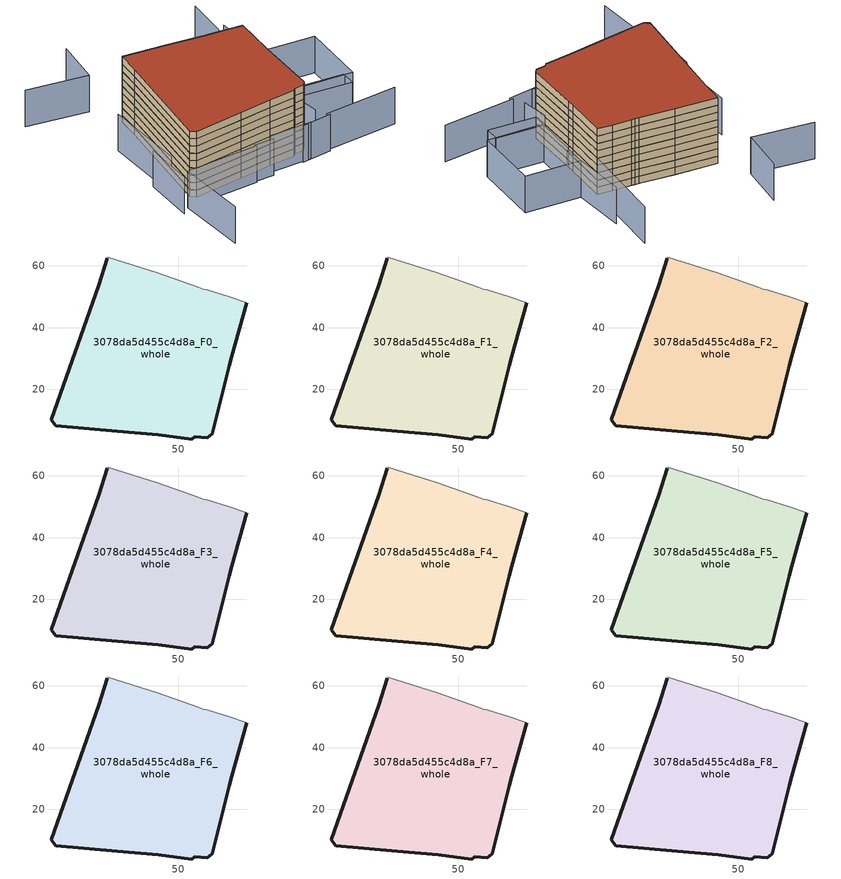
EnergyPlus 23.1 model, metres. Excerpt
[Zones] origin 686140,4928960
3078da5d455c4d8a_F0_whole
 floor ground (EU_floor_Construction): 60.97,5.74 66.47,27.74 67.32,30.75 72.24,48.04 66.52,49.99 59.29,52.16 58.14,52.42 56.5,53.01 43.36,57.61 27.31,62.75 27.15,62.39 24.36,53.65 9.01,10.23 10.52,8.28 30.37,6.56 43.61,5.34 54.37,4.03 55.39,4.81 59.4,4.46 z0
 wall outside (EU_wall_Construction): 72.24,48.04 67.32,30.75 66.47,27.74 60.97,5.74 59.4,4.46 55.39,4.81 54.37,4.03 43.61,5.34 30.37,6.56 10.52,8.28 9.01,10.23 24.36,53.65 27.15,62.39 z0:3
 wall adiabatic (EU_wall_Construction): 27.15,62.39 27.31,62.75 43.36,57.61 56.5,53.01 58.14,52.42 59.29,52.16 66.52,49.99 72.24,48.04 z0:3
3078da5d455c4d8a_F1_whole
 floor to 3078da5d455c4d8a_F0_whole (EU_floor_Construction): 60.97,5.74 66.47,27.74 67.32,30.75 72.24,48.04 66.52,49.99 59.29,52.16 58.14,52.42 56.5,53.01 43.36,57.61 27.31,62.75 27.15,62.39 24.36,53.65 9.01,10.23 10.52,8.28 30.37,6.56 43.61,5.34 54.37,4.03 55.39,4.81 59.4,4.46 z3
 wall outside (EU_wall_Construction): 72.24,48.04 67.32,30.75 66.47,27.74 60.97,5.74 59.4,4.46 55.39,4.81 54.37,4.03 43.61,5.34 30.37,6.56 10.52,8.28 9.01,10.23 24.36,53.65 27.15,62.39 z3:6
 wall adiabatic (EU_wall_Construction): 27.15,62.39 27.31,62.75 43.36,57.61 56.5,53.01 58.14,52.42 59.29,52.16 66.52,49.99 72.24,48.04 z3:6
3078da5d455c4d8a_F2_whole
 floor to 3078da5d455c4d8a_F1_whole (EU_floor_Construction): 60.97,5.74 66.47,27.74 67.32,30.75 72.24,48.04 66.52,49.99 59.29,52.16 58.14,52.42 56.5,53.01 43.36,57.61 27.31,62.75 27.15,62.39 24.36,53.65 9.01,10.23 10.52,8.28 30.37,6.56 43.61,5.34 54.37,4.03 55.39,4.81 59.4,4.46 z6
 wall outside (EU_wall_Construction): 72.24,48.04 67.32,30.75 66.47,27.74 60.97,5.74 59.4,4.46 55.39,4.81 54.37,4.03 43.61,5.34 30.37,6.56 10.52,8.28 9.01,10.23 24.36,53.65 27.15,62.39 z6:9
 wall adiabatic (EU_wall_Construction): 27.15,62.39 27.31,62.75 43.36,57.61 56.5,53.01 58.14,52.42 59.29,52.16 66.52,49.99 72.24,48.04 z6:9
3078da5d455c4d8a_F3_whole
 floor to 3078da5d455c4d8a_F2_whole (EU_floor_Construction): 60.97,5.74 66.47,27.74 67.32,30.75 72.24,48.04 66.52,49.99 59.29,52.16 58.14,52.42 56.5,53.01 43.36,57.61 27.31,62.75 27.15,62.39 24.36,53.65 9.01,10.23 10.52,8.28 30.37,6.56 43.61,5.34 54.37,4.03 55.39,4.81 59.4,4.46 z9
 wall outside (EU_wall_Construction): 72.24,48.04 67.32,30.75 66.47,27.74 60.97,5.74 59.4,4.46 55.39,4.81 54.37,4.03 43.61,5.34 30.37,6.56 10.52,8.28 9.01,10.23 24.36,53.65 27.15,62.39 z9:12
 wall adiabatic (EU_wall_Construction): 27.15,62.39 27.31,62.75 43.36,57.61 56.5,53.01 58.14,52.42 59.29,52.16 66.52,49.99 72.24,48.04 z9:12
3078da5d455c4d8a_F4_whole
 floor to 3078da5d455c4d8a_F3_whole (EU_floor_Construction): 60.97,5.74 66.47,27.74 67.32,30.75 72.24,48.04 66.52,49.99 59.29,52.16 58.14,52.42 56.5,53.01 43.36,57.61 27.31,62.75 27.15,62.39 24.36,53.65 9.01,10.23 10.52,8.28 30.37,6.56 43.61,5.34 54.37,4.03 55.39,4.81 59.4,4.46 z12
 wall outside (EU_wall_Construction): 72.24,48.04 67.32,30.75 66.47,27.74 60.97,5.74 59.4,4.46 55.39,4.81 54.37,4.03 43.61,5.34 30.37,6.56 10.52,8.28 9.01,10.23 24.36,53.65 27.15,62.39 z12:15
 wall adiabatic (EU_wall_Construction): 27.15,62.39 27.31,62.75 43.36,57.61 56.5,53.01 58.14,52.42 59.29,52.16 66.52,49.99 72.24,48.04 z12:15
3078da5d455c4d8a_F5_whole
 floor to 3078da5d455c4d8a_F4_whole (EU_floor_Construction): 60.97,5.74 66.47,27.74 67.32,30.75 72.24,48.04 66.52,49.99 59.29,52.16 58.14,52.42 56.5,53.01 43.36,57.61 27.31,62.75 27.15,62.39 24.36,53.65 9.01,10.23 10.52,8.28 30.37,6.56 43.61,5.34 54.37,4.03 55.39,4.81 59.4,4.46 z15
 wall outside (EU_wall_Construction): 72.24,48.04 67.32,30.75 66.47,27.74 60.97,5.74 59.4,4.46 55.39,4.81 54.37,4.03 43.61,5.34 30.37,6.56 10.52,8.28 9.01,10.23 24.36,53.65 27.15,62.39 z15:18
 wall adiabatic (EU_wall_Construction): 27.15,62.39 27.31,62.75 43.36,57.61 56.5,53.01 58.14,52.42 59.29,52.16 66.52,49.99 72.24,48.04 z15:18
3078da5d455c4d8a_F6_whole
 floor to 3078da5d455c4d8a_F5_whole (EU_floor_Construction): 60.97,5.74 66.47,27.74 67.32,30.75 72.24,48.04 66.52,49.99 59.29,52.16 58.14,52.42 56.5,53.01 43.36,57.61 27.31,62.75 27.15,62.39 24.36,53.65 9.01,10.23 10.52,8.28 30.37,6.56 43.61,5.34 54.37,4.03 55.39,4.81 59.4,4.46 z18
 wall outside (EU_wall_Construction): 72.24,48.04 67.32,30.75 66.47,27.74 60.97,5.74 59.4,4.46 55.39,4.81 54.37,4.03 43.61,5.34 30.37,6.56 10.52,8.28 9.01,10.23 24.36,53.65 27.15,62.39 z18:21
 wall adiabatic (EU_wall_Construction): 27.15,62.39 27.31,62.75 43.36,57.61 56.5,53.01 58.14,52.42 59.29,52.16 66.52,49.99 72.24,48.04 z18:21
3078da5d455c4d8a_F7_whole
 floor to 3078da5d455c4d8a_F6_whole (EU_floor_Construction): 60.97,5.74 66.47,27.74 67.32,30.75 72.24,48.04 66.52,49.99 59.29,52.16 58.14,52.42 56.5,53.01 43.36,57.61 27.31,62.75 27.15,62.39 24.36,53.65 9.01,10.23 10.52,8.28 30.37,6.56 43.61,5.34 54.37,4.03 55.39,4.81 59.4,4.46 z21
 wall outside (EU_wall_Construction): 72.24,48.04 67.32,30.75 66.47,27.74 60.97,5.74 59.4,4.46 55.39,4.81 54.37,4.03 43.61,5.34 30.37,6.56 10.52,8.28 9.01,10.23 24.36,53.65 27.15,62.39 z21:24
 wall adiabatic (EU_wall_Construction): 27.15,62.39 27.31,62.75 43.36,57.61 56.5,53.01 58.14,52.42 59.29,52.16 66.52,49.99 72.24,48.04 z21:24
3078da5d455c4d8a_F8_whole
 floor to 3078da5d455c4d8a_F7_whole (EU_floor_Construction): 60.97,5.74 66.47,27.74 67.32,30.75 72.24,48.04 66.52,49.99 59.29,52.16 58.14,52.42 56.5,53.01 43.36,57.61 27.31,62.75 27.15,62.39 24.36,53.65 9.01,10.23 10.52,8.28 30.37,6.56 43.61,5.34 54.37,4.03 55.39,4.81 59.4,4.46 z24
 wall outside (EU_wall_Construction): 72.24,48.04 67.32,30.75 66.47,27.74 60.97,5.74 59.4,4.46 55.39,4.81 54.37,4.03 43.61,5.34 30.37,6.56 10.52,8.28 9.01,10.23 24.36,53.65 27.15,62.39 z24:27
 wall adiabatic (EU_wall_Construction): 27.15,62.39 27.31,62.75 43.36,57.61 56.5,53.01 58.14,52.42 59.29,52.16 66.52,49.99 72.24,48.04 z24:27
 roof outside (EU_roof_Construction): 66.52,49.99 72.24,48.04 67.32,30.75 66.47,27.74 60.97,5.74 59.4,4.46 55.39,4.81 54.37,4.03 43.61,5.34 30.37,6.56 10.52,8.28 9.01,10.23 24.36,53.65 27.15,62.39 27.31,62.75 43.36,57.61 56.5,53.01 58.14,52.42 59.29,52.16 z27
shading: 53.75,-0.91 65.85,-2.13 / 65.28,-1.14 94.7,-5.23 / 40.72,2.06 57.15,-1.37 / 4.54,23.9 -0.23,3.54 / 12.78,49.86 6.09,16.57 / 76.11,36.93 81.29,66.7 / 32.22,1.43 40.29,0 / -1.36,-23.15 3.25,5.37 / 3.25,5.37 32.55,0.63 / 64.16,3.54 65.13,14.51 / 83.11,83.02 72.24,48.05 / 72.24,48.05 27.1,62.07 / 30.87,94.2 23.92,75.81 / 23.92,75.81 0.96,84.48 / 86.5,7.88 68.43,13.34 / 68.43,13.34 70.21,19.22 / 70.21,19.22 88.28,13.75 / 88.28,13.75 86.5,7.88 / 69.99,18.45 77.56,45.19 / 77.56,45.19 98.91,39.15 / 98.91,39.15 91.35,12.41 / 91.35,12.41 69.99,18.45 z0:15
[Building]
EU S2 Campaign: North Axis=0; Terrain=City; Solar Distribution=FullExterior
[Site:Location]
Bologna: Latitude=44.5; Longitude=11.25; Time Zone=1; Elevation=37
[SizingPeriod:WeatherFileDays]
AnnualSizingPeriod: Begin Month=1; Begin Day of Month=1; End Month=12; End Day of Month=31; Day of Week for Start Day=Monday; Use Weather File Daylight Saving Period=No; Use Weather File Rain and Snow Indicators=No
[MATERIAL]
EU_InternalMass_Material: Roughness=MediumRough; Thickness=0.1; Conductivity=1; Density=1800; Specific Heat=900; Thermal Absorptance=0.9; Solar Absorptance=0.7; Visible Absorptance=0.7
[MATERIAL:NOMASS] Roughness=MediumRough; Thermal Absorptance=0.9; Solar Absorptance=0.7; Visible Absorptance=0.7
Name | Thermal Resistance
EU_wall_NoMass | 0.905828
EU_roof_NoMass | 0.37593
EU_floor_NoMass | 0.67114
[CONSTRUCTION]
EU_wall_Construction: EU_wall_NoMass
EU_roof_Construction: EU_roof_NoMass
EU_floor_Construction: EU_floor_NoMass
EU_InternalMass_Construction: EU_InternalMass_Material
[ZONE] Type=1; Multiplier=1; Ceiling Height=autocalculate; Volume=7556.5; Floor Area=autocalculate; Part of Total Floor Area=Yes
3078da5d455c4d8a_F0_whole; 3078da5d455c4d8a_F1_whole; 3078da5d455c4d8a_F2_whole; 3078da5d455c4d8a_F3_whole; 3078da5d455c4d8a_F4_whole; 3078da5d455c4d8a_F5_whole; 3078da5d455c4d8a_F6_whole; 3078da5d455c4d8a_F7_whole; 3078da5d455c4d8a_F8_whole
[INTERNALMASS] Construction=EU_InternalMass_Construction; Surface Area=2204.43
Name | Zone or ZoneList
3078da5d455c4d8a_F0_whole_EU_InternalMass | 3078da5d455c4d8a_F0_whole
3078da5d455c4d8a_F1_whole_EU_InternalMass | 3078da5d455c4d8a_F1_whole
3078da5d455c4d8a_F2_whole_EU_InternalMass | 3078da5d455c4d8a_F2_whole
3078da5d455c4d8a_F3_whole_EU_InternalMass | 3078da5d455c4d8a_F3_whole
3078da5d455c4d8a_F4_whole_EU_InternalMass | 3078da5d455c4d8a_F4_whole
3078da5d455c4d8a_F5_whole_EU_InternalMass | 3078da5d455c4d8a_F5_whole
3078da5d455c4d8a_F6_whole_EU_InternalMass | 3078da5d455c4d8a_F6_whole
3078da5d455c4d8a_F7_whole_EU_InternalMass | 3078da5d455c4d8a_F7_whole
3078da5d455c4d8a_F8_whole_EU_InternalMass | 3078da5d455c4d8a_F8_whole
[OTHEREQUIPMENT] Fuel Type=Electricity; Design Level Calculation Method=Watts/Area; Power per Zone Floor Area=1; Fraction Latent=0; Fraction Radiant=0; Fraction Lost=0; Carbon Dioxide Generation Rate=0; EndUse Subcategory=EU_Step8_InternalGains
Name | Zone or ZoneList or Space or SpaceList | Schedule
EU_Step8_InternalGain_3078da5d455c4d8a_F0_whole_f000 | 3078da5d455c4d8a_F0_whole | EU_Step8_GainSchedule_3078da5d455c4d8a_F0_whole_f000
EU_Step8_InternalGain_3078da5d455c4d8a_F1_whole_f000 | 3078da5d455c4d8a_F1_whole | EU_Step8_GainSchedule_3078da5d455c4d8a_F1_whole_f000
EU_Step8_InternalGain_3078da5d455c4d8a_F2_whole_f000 | 3078da5d455c4d8a_F2_whole | EU_Step8_GainSchedule_3078da5d455c4d8a_F2_whole_f000
EU_Step8_InternalGain_3078da5d455c4d8a_F3_whole_f000 | 3078da5d455c4d8a_F3_whole | EU_Step8_GainSchedule_3078da5d455c4d8a_F3_whole_f000
EU_Step8_InternalGain_3078da5d455c4d8a_F4_whole_f000 | 3078da5d455c4d8a_F4_whole | EU_Step8_GainSchedule_3078da5d455c4d8a_F4_whole_f000
EU_Step8_InternalGain_3078da5d455c4d8a_F5_whole_f000 | 3078da5d455c4d8a_F5_whole | EU_Step8_GainSchedule_3078da5d455c4d8a_F5_whole_f000
EU_Step8_InternalGain_3078da5d455c4d8a_F6_whole_f000 | 3078da5d455c4d8a_F6_whole | EU_Step8_GainSchedule_3078da5d455c4d8a_F6_whole_f000
EU_Step8_InternalGain_3078da5d455c4d8a_F7_whole_f000 | 3078da5d455c4d8a_F7_whole | EU_Step8_GainSchedule_3078da5d455c4d8a_F7_whole_f000
EU_Step8_InternalGain_3078da5d455c4d8a_F8_whole_f000 | 3078da5d455c4d8a_F8_whole | EU_Step8_GainSchedule_3078da5d455c4d8a_F8_whole_f000
[ZONEVENTILATION:DESIGNFLOWRATE] Schedule=EU_AlwaysOn; Design Flow Rate Calculation Method=AirChanges/Hour; Air Changes per Hour=0.73129; Ventilation Type=Natural; Fan Pressure Rise=0; Fan Total Efficiency=1; Constant Term Coefficient=1; Temperature Term Coefficient=0; Velocity Term Coefficient=0; Velocity Squared Term Coefficient=0; Minimum Indoor Temperature=-100; Maximum Indoor Temperature=100; Delta Temperature=-100; Minimum Outdoor Temperature=-100; Maximum Outdoor Temperature=100; Maximum Wind Speed=40
Name | Zone or ZoneList or Space or SpaceList
EU_ConstantAir_3078da5d455c4d8a_F0_whole | 3078da5d455c4d8a_F0_whole
EU_ConstantAir_3078da5d455c4d8a_F1_whole | 3078da5d455c4d8a_F1_whole
EU_ConstantAir_3078da5d455c4d8a_F2_whole | 3078da5d455c4d8a_F2_whole
EU_ConstantAir_3078da5d455c4d8a_F3_whole | 3078da5d455c4d8a_F3_whole
EU_ConstantAir_3078da5d455c4d8a_F4_whole | 3078da5d455c4d8a_F4_whole
EU_ConstantAir_3078da5d455c4d8a_F5_whole | 3078da5d455c4d8a_F5_whole
EU_ConstantAir_3078da5d455c4d8a_F6_whole | 3078da5d455c4d8a_F6_whole
EU_ConstantAir_3078da5d455c4d8a_F7_whole | 3078da5d455c4d8a_F7_whole
EU_ConstantAir_3078da5d455c4d8a_F8_whole | 3078da5d455c4d8a_F8_whole
[HVACTEMPLATE:THERMOSTAT] Constant Heating Setpoint=20; Constant Cooling Setpoint=50
EU_HeatOnly_3078da5d455c4d8a_F0_whole; EU_HeatOnly_3078da5d455c4d8a_F1_whole; EU_HeatOnly_3078da5d455c4d8a_F2_whole; EU_HeatOnly_3078da5d455c4d8a_F3_whole; EU_HeatOnly_3078da5d455c4d8a_F4_whole; EU_HeatOnly_3078da5d455c4d8a_F5_whole; EU_HeatOnly_3078da5d455c4d8a_F6_whole; EU_HeatOnly_3078da5d455c4d8a_F7_whole; EU_HeatOnly_3078da5d455c4d8a_F8_whole
[HVACTEMPLATE:ZONE:IDEALLOADSAIRSYSTEM] System Availability Schedule=EU_AlwaysOn; Maximum Heating Supply Air Temperature=50; Minimum Cooling Supply Air Temperature=13; Maximum Heating Supply Air Humidity Ratio=0.0156; Minimum Cooling Supply Air Humidity Ratio=0.0077; Heating Limit=NoLimit; Cooling Limit=NoLimit; Heating Availability Schedule=EU_AlwaysOn; Cooling Availability Schedule=EU_CoolingOff; Dehumidification Control Type=ConstantSensibleHeatRatio; Cooling Sensible Heat Ratio=0.7; Dehumidification Setpoint=60; Humidification Control Type=None; Humidification Setpoint=30; Outdoor Air Method=None; Outdoor Air Flow Rate per Person=0.00944; Outdoor Air Flow Rate per Zone Floor Area=0; Outdoor Air Flow Rate per Zone=0; Demand Controlled Ventilation Type=None; Outdoor Air Economizer Type=NoEconomizer; Heat Recovery Type=None; Sensible Heat Recovery Effectiveness=0.7; Latent Heat Recovery Effectiveness=0.65
Name | Template Thermostat
3078da5d455c4d8a_F0_whole | EU_HeatOnly_3078da5d455c4d8a_F0_whole
3078da5d455c4d8a_F1_whole | EU_HeatOnly_3078da5d455c4d8a_F1_whole
3078da5d455c4d8a_F2_whole | EU_HeatOnly_3078da5d455c4d8a_F2_whole
3078da5d455c4d8a_F3_whole | EU_HeatOnly_3078da5d455c4d8a_F3_whole
3078da5d455c4d8a_F4_whole | EU_HeatOnly_3078da5d455c4d8a_F4_whole
3078da5d455c4d8a_F5_whole | EU_HeatOnly_3078da5d455c4d8a_F5_whole
3078da5d455c4d8a_F6_whole | EU_HeatOnly_3078da5d455c4d8a_F6_whole
3078da5d455c4d8a_F7_whole | EU_HeatOnly_3078da5d455c4d8a_F7_whole
3078da5d455c4d8a_F8_whole | EU_HeatOnly_3078da5d455c4d8a_F8_whole
[SIZING:ZONE] Zone Cooling Design Supply Air Temperature Input Method=SupplyAirTemperature; Zone Cooling Design Supply Air Temperature=13; Zone Heating Design Supply Air Temperature Input Method=SupplyAirTemperature; Zone Heating Design Supply Air Temperature=50; Zone Cooling Design Supply Air Humidity Ratio=0.008; Zone Heating Design Supply Air Humidity Ratio=0.008; Cooling Design Air Flow Method=DesignDay; Cooling Design Air Flow Rate=0; Cooling Minimum Air Flow per Zone Floor Area=0.000762; Cooling Minimum Air Flow=0; Cooling Minimum Air Flow Fraction=0.2; Heating Design Air Flow Method=DesignDay; Heating Design Air Flow Rate=0; Heating Maximum Air Flow per Zone Floor Area=0.002032; Heating Maximum Air Flow=0.141576; Heating Maximum Air Flow Fraction=0.3; Account for Dedicated Outdoor Air System=No; Dedicated Outdoor Air System Control Strategy=NeutralSupplyAir; Dedicated Outdoor Air Low Setpoint Temperature for Design=autosize; Dedicated Outdoor Air High Setpoint Temperature for Design=autosize; Zone Load Sizing Method=Sensible Load Only No Latent Load; Zone Latent Cooling Design Supply Air Humidity Ratio Input Method=HumidityRatioDifference; Zone Cooling Design Supply Air Humidity Ratio Difference=0.005; Zone Latent Heating Design Supply Air Humidity Ratio Input Method=HumidityRatioDifference; Zone Humidification Design Supply Air Humidity Ratio Difference=0.005
3078da5d455c4d8a_F0_whole; 3078da5d455c4d8a_F1_whole; 3078da5d455c4d8a_F2_whole; 3078da5d455c4d8a_F3_whole; 3078da5d455c4d8a_F4_whole; 3078da5d455c4d8a_F5_whole; 3078da5d455c4d8a_F6_whole; 3078da5d455c4d8a_F7_whole; 3078da5d455c4d8a_F8_whole
[SCHEDULE:CONSTANT]
Name | Hourly Value
EU_AlwaysOn | 1
EU_CoolingOff | 0
[SCHEDULE:FILE] Column Number=1; Rows to Skip at Top=0; Number of Hours of Data=8760; Column Separator=Comma; Interpolate to Timestep=No; Minutes per Item=60; Adjust Schedule for Daylight Savings=Yes
Name | File
EU_Step8_GainSchedule_3078da5d455c4d8a_F0_whole_f000 | ../../schedules/3078da5d455c4d8a/3078da5d455c4d8a_F0_whole_f000_gain.csv
EU_Step8_GainSchedule_3078da5d455c4d8a_F1_whole_f000 | ../../schedules/3078da5d455c4d8a/3078da5d455c4d8a_F1_whole_f000_gain.csv
EU_Step8_GainSchedule_3078da5d455c4d8a_F2_whole_f000 | ../../schedules/3078da5d455c4d8a/3078da5d455c4d8a_F2_whole_f000_gain.csv
EU_Step8_GainSchedule_3078da5d455c4d8a_F3_whole_f000 | ../../schedules/3078da5d455c4d8a/3078da5d455c4d8a_F3_whole_f000_gain.csv
EU_Step8_GainSchedule_3078da5d455c4d8a_F4_whole_f000 | ../../schedules/3078da5d455c4d8a/3078da5d455c4d8a_F4_whole_f000_gain.csv
EU_Step8_GainSchedule_3078da5d455c4d8a_F5_whole_f000 | ../../schedules/3078da5d455c4d8a/3078da5d455c4d8a_F5_whole_f000_gain.csv
EU_Step8_GainSchedule_3078da5d455c4d8a_F6_whole_f000 | ../../schedules/3078da5d455c4d8a/3078da5d455c4d8a_F6_whole_f000_gain.csv
EU_Step8_GainSchedule_3078da5d455c4d8a_F7_whole_f000 | ../../schedules/3078da5d455c4d8a/3078da5d455c4d8a_F7_whole_f000_gain.csv
EU_Step8_GainSchedule_3078da5d455c4d8a_F8_whole_f000 | ../../schedules/3078da5d455c4d8a/3078da5d455c4d8a_F8_whole_f000_gain.csv
